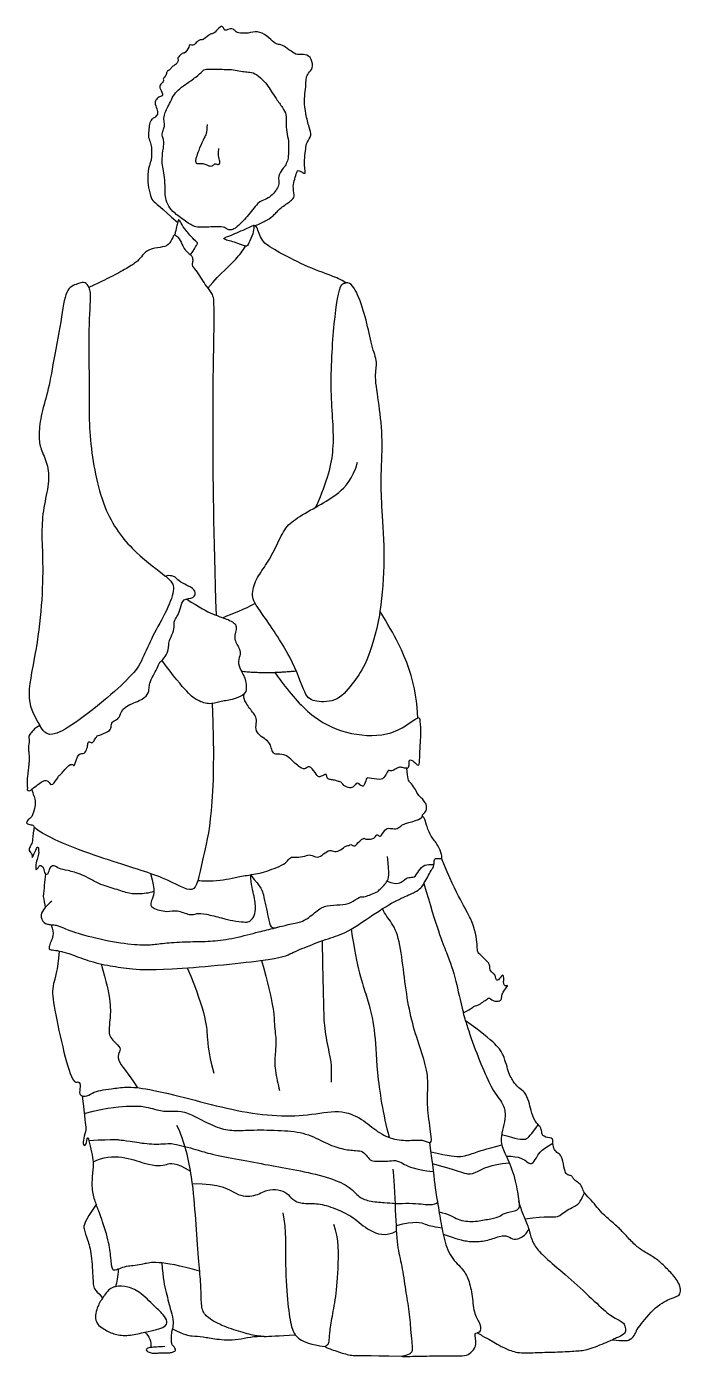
# Model space of a CAD drawing. Header units: feet. Extents: x 89 to 238, y -57 to 31.
# Drawn here: x 107.13 to 109.8, y 6.23 to 11.66 of the extents above; entities that cross this region are included whole.
import ezdxf

# ---------------------------------------------------------------- set-up
doc = ezdxf.new("R2010")
doc.units = ezdxf.units.FT
doc.header["$MEASUREMENT"] = 0
doc.layers.add('inner', color=1, linetype='Continuous')
doc.layers.add('outer', color=3, linetype='Continuous')

msp = doc.modelspace()

# ---------------------------------------------------------------- linework, layer by layer
at = {"layer": 'inner'}
for points, degree in [([(108.0275, 10.8872), (108.0419, 10.9044), (108.0735, 10.9487), (108.1019, 10.9555), (108.1252, 10.9693), (108.1459, 10.9926), (108.1579, 11.0167), (108.1571, 11.0323), (108.1545, 11.0564), (108.1778, 11.0883), (108.1847, 11.0943), (108.1959, 11.1228), (108.1959, 11.1374), (108.1967, 11.1762), (108.1984, 11.1934), (108.1881, 11.2331), (108.1864, 11.2727), (108.189, 11.3038), (108.1743, 11.3296), (108.145, 11.3701), (108.1243, 11.4003), (108.1105, 11.4253), (108.0821, 11.4546), (108.0519, 11.477), (108.0269, 11.477), (108.0028, 11.4805), (107.9709, 11.4874), (107.9433, 11.4874), (107.9088, 11.4891), (107.8545, 11.49), (107.8476, 11.4822), (107.8218, 11.4581), (107.7744, 11.4253), (107.7442, 11.4038), (107.7261, 11.3805), (107.7106, 11.346), (107.6985, 11.3236), (107.6882, 11.3003), (107.6882, 11.2779), (107.6925, 11.2546), (107.6847, 11.24), (107.6796, 11.2176), (107.6864, 11.2021), (107.6899, 11.1865), (107.6821, 11.146), (107.6796, 11.1021), (107.6873, 11.0754), (107.6925, 11.0383), (107.6933, 10.9866), (107.6933, 10.9633), (107.7063, 10.928), (107.727, 10.903), (107.7864, 10.8607), (107.8183, 10.8392), (107.8925, 10.8461), (107.9355, 10.8452), (107.9459, 10.8349), (107.9605, 10.8297), (107.9786, 10.8383), (107.9873, 10.8452), (108.0131, 10.8699), (108.0275, 10.8872)], 3), ([(107.8644, 11.2631), (107.8627, 11.2262), (107.8546, 11.2127), (107.8323, 11.1647), (107.8205, 11.1297), (107.817, 11.1158), (107.817, 11.1088), (107.8232, 11.1032), (107.8358, 11.1025), (107.8463, 11.1053), (107.8644, 11.0969), (107.8735, 11.0934), (107.8847, 11.0906), (107.8959, 11.1046), (107.9042, 11.0997), (107.9091, 11.0983), (107.9182, 11.1011), (107.9147, 11.1228), (107.9077, 11.1381), (107.9126, 11.1647)], 3), ([(107.9397, 10.7924), (107.9503, 10.7886), (107.9959, 10.7773), (108.0259, 10.7604), (108.0321, 10.7745), (108.0547, 10.8197), (108.0547, 10.8463), (108.0567, 10.8492), (108.056, 10.8514), (108.0551, 10.8517), (108.0549, 10.8517), (107.9696, 10.8124), (107.9326, 10.7997), (107.9292, 10.7961), (107.9397, 10.7924)], 3), ([(108.0621, 10.8497), (108.06, 10.8488), (108.0578, 10.8478), (108.0556, 10.8468)], 3), ([(108.4145, 10.6098), (108.4203, 10.6133), (108.4256, 10.6153), (108.4304, 10.6159)], 3), ([(108.0613, 9.3061), (108.0169, 9.2814), (107.966, 9.264), (107.9294, 9.2476)], 3), ([(108.2286, 9.0295), (108.1047, 9.0169), (108.0048, 9.0282)], 2), ([(107.2304, 8.0895), (107.2189, 8.0798), (107.2102, 8.0713), (107.2038, 8.0639)], 3), ([(108.4521, 7.975), (108.4776, 7.8108), (108.5203, 7.6918), (108.5509, 7.5697), (108.5539, 7.411), (108.5814, 7.2188), (108.6078, 7.1245)], 3), ([(108.3336, 7.9278), (108.3372, 7.7468), (108.3403, 7.6582), (108.3403, 7.5881), (108.3586, 7.4782), (108.3739, 7.4263), (108.3708, 7.35)], 3), ([(107.4319, 7.8335), (107.4755, 7.6897), (107.4663, 7.5921), (107.4602, 7.5341), (107.506, 7.5005), (107.5121, 7.4792), (107.4969, 7.4608), (107.5091, 7.4212), (107.5365, 7.3937), (107.5802, 7.3279)], 3), ([(108.0869, 7.8479), (108.1389, 7.6582), (108.1358, 7.5942), (108.148, 7.5209), (108.1419, 7.469), (108.1389, 7.4019), (108.1541, 7.3408), (108.1602, 7.3164)], 3), ([(107.7834, 7.8174), (107.8642, 7.6277), (107.8611, 7.5148), (107.8764, 7.4477), (107.8917, 7.3866)], 3), ([(107.3629, 7.2229), (107.4675, 7.2503), (107.5636, 7.2523), (107.6016, 7.2543), (107.6817, 7.2303), (107.7198, 7.2323), (107.7718, 7.2323), (107.8299, 7.2022), (107.908, 7.1622), (107.9721, 7.1502), (108.0481, 7.1562), (108.1703, 7.1542), (108.2704, 7.1442), (108.3485, 7.1001), (108.4146, 7.0761), (108.4766, 7.0701), (108.4987, 7.0701), (108.5187, 7.0461), (108.5327, 7.028), (108.5607, 7.028), (108.6028, 7.026), (108.6328, 7.034), (108.6649, 7.018), (108.7089, 6.994), (108.7874, 6.9855)], 3), ([(109.0667, 7.1362), (109.1294, 7.1201), (109.1695, 7.1081), (109.1855, 7.1362), (109.2162, 7.1762)], 3), ([(107.3815, 7.1128), (107.4964, 7.1172), (107.5004, 7.1152), (107.5425, 7.1112), (107.6306, 7.0952), (107.7067, 7.0992), (107.7127, 7.1032), (107.8308, 7.0732), (107.8729, 7.0572), (107.997, 7.0351), (108.1152, 7.0111), (108.2273, 6.9931), (108.3574, 6.9631), (108.4455, 6.927), (108.4796, 6.883), (108.5216, 6.8629), (108.5917, 6.8589), (108.6328, 6.8552), (108.6328, 6.8537), (108.6898, 6.8569), (108.7419, 6.8529), (108.7679, 6.8489), (108.8058, 6.853), (108.8043, 6.8616)], 3), ([(107.3992, 7.0255), (107.482, 7.0666), (107.6344, 7.0017), (107.7026, 7.013), (107.7318, 7.026), (107.7969, 6.9869)], 3), ([(108.7774, 7.0663), (108.8551, 7.0481), (108.9031, 7.0421), (108.9612, 7.0641), (108.9953, 7.0761), (109.0668, 7.0946)], 3), ([(109.0857, 7.0482), (109.1422, 7.0487), (109.175, 7.0185), (109.1908, 7.0159), (109.2078, 7.0369), (109.2223, 7.0711), (109.2757, 7.1019)], 3), ([(108.7833, 7.0188), (108.9152, 6.98), (108.9292, 6.972), (108.9632, 6.98), (109.0173, 7.014), (109.0978, 7.0206)], 3), ([(107.8047, 6.9362), (107.9215, 6.9384), (107.9848, 6.8833), (108.0594, 6.8817), (108.1097, 6.9141), (108.1551, 6.9125), (108.1924, 6.8979), (108.2118, 6.8703), (108.2491, 6.8525), (108.3091, 6.8573), (108.374, 6.8411), (108.4665, 6.799), (108.52, 6.7422), (108.5946, 6.7179), (108.6382, 6.7431)], 3), ([(108.8114, 6.8209), (108.8518, 6.8115), (108.8859, 6.7852), (108.9542, 6.7787), (109.0107, 6.7905), (109.0593, 6.7997), (109.0685, 6.8128), (109.1119, 6.8233), (109.1465, 6.8298), (109.1366, 6.8662)], 3), ([(109.162, 6.7921), (109.2571, 6.8063), (109.29, 6.7914), (109.3166, 6.8191), (109.3794, 6.851), (109.3837, 6.8553), (109.4054, 6.8985)], 3), ([(108.637, 6.7644), (108.7133, 6.7861), (108.7644, 6.767), (108.7771, 6.7627), (108.8226, 6.7551)], 3), ([(108.8276, 6.73), (108.8867, 6.7084), (108.9261, 6.6999), (108.9644, 6.6978), (109.0261, 6.7063), (109.0772, 6.7308), (109.107, 6.7106), (109.1262, 6.7063), (109.1634, 6.7212), (109.1772, 6.7513)], 3), ([(107.5017, 6.5866), (107.5007, 6.5553), (107.4964, 6.5323), (107.49, 6.5149)], 3), ([(108.097, 6.3119), (108.0903, 6.3119), (108.0846, 6.3121), (108.0792, 6.3125)], 3)]:
    msp.add_open_spline(points, degree=degree, dxfattribs=at)
for points, knots in [([(107.7972, 10.7303), (107.8233, 10.7713), (107.8265, 10.7779), (107.8252, 10.7802), (107.8101, 10.793), (107.7693, 10.8388), (107.7538, 10.8681), (107.7489, 10.8767), (107.7466, 10.8706), (107.7446, 10.8626)], [-6.897269, -6.897269, -6.897269, -6.897269, -6, -5, -4, -3, -2, -1, -0.544453, -0.544453, -0.544453, -0.544453]), ([(107.7324, 10.8116), (107.7325, 10.8116), (107.7367, 10.8106), (107.7511, 10.7991), (107.766, 10.765), (107.7767, 10.7459), (107.7917, 10.7354), (107.7967, 10.7307), (107.7972, 10.7303)], [8.960686, 8.960686, 8.960686, 8.960686, 9, 10, 11, 12, 13, 13.111885, 13.111885, 13.111885, 13.111885]), ([(107.867, 10.5948), (107.9255, 10.6608), (107.9747, 10.6995), (108.0104, 10.7482), (108.0212, 10.7656)], [0.157596, 0.157596, 0.157596, 0.157596, 1, 1.518782, 1.518782, 1.518782, 1.518782]), ([(107.7972, 10.7303), (107.801, 10.7266), (107.8054, 10.7196), (107.8065, 10.7001), (107.8001, 10.6863), (107.8246, 10.6607), (107.8426, 10.6288), (107.8607, 10.6022), (107.8884, 10.5682), (107.8958, 10.5332), (107.8806, 9.9236), (107.9009, 9.2579)], [13.111885, 13.111885, 13.111885, 13.111885, 14, 15, 16, 17, 18, 19, 20, 21, 21.990226, 21.990226, 21.990226, 21.990226]), ([(107.3822, 10.5965), (107.3842, 10.5909), (107.3907, 10.5631), (107.3792, 10.4673), (107.3842, 10.2127), (107.3792, 9.9654), (107.441, 9.6639), (107.5745, 9.5056), (107.6669, 9.4401), (107.6945, 9.4178), (107.6955, 9.417)], [1.673619, 1.673619, 1.673619, 1.673619, 2, 3, 4, 5, 6, 7, 8, 8.039099, 8.039099, 8.039099, 8.039099]), ([(108.3088, 9.6999), (108.3575, 9.8106), (108.3929, 9.9502), (108.3626, 10.1598), (108.3824, 10.4713), (108.4005, 10.5855), (108.4145, 10.6098)], [0.173463, 0.173463, 0.173463, 0.173463, 1, 2, 3, 4, 4, 4, 4]), ([(108.5704, 9.2739), (108.5695, 9.2688), (108.556, 9.1904), (108.5134, 9.0524), (108.4664, 8.9906), (108.3997, 8.9016), (108.3033, 8.904), (108.2637, 8.9214), (108.2192, 9.0771), (108.0709, 9.2897), (108.0412, 9.3342), (108.0635, 9.4083), (108.103, 9.4578), (108.1451, 9.5344), (108.1797, 9.6135), (108.2242, 9.6531), (108.323, 9.7075), (108.3997, 9.752), (108.459, 9.8138), (108.4788, 9.883)], [10.931489, 10.931489, 10.931489, 10.931489, 11, 12, 13, 14, 15, 16, 17, 18, 19, 20, 21, 22, 23, 24, 25, 26, 27, 27, 27, 27]), ([(107.1489, 8.5468), (107.1495, 8.5474), (107.1535, 8.5511), (107.1601, 8.5557), (107.214, 8.5972), (107.2253, 8.552), (107.2555, 8.5935), (107.2592, 8.6048), (107.263, 8.601), (107.3044, 8.6537), (107.3195, 8.6462), (107.3233, 8.6387), (107.3384, 8.699), (107.3647, 8.6877), (107.376, 8.7178), (107.376, 8.7216), (107.3798, 8.7479), (107.3949, 8.7329), (107.4024, 8.7442), (107.4137, 8.763), (107.4175, 8.7668), (107.4665, 8.7818), (107.474, 8.8007), (107.474, 8.8233), (107.4966, 8.8308), (107.5079, 8.8421), (107.5192, 8.8836), (107.5946, 8.91), (107.6247, 8.9326), (107.6285, 8.9627), (107.6285, 8.9778), (107.6435, 9.0117), (107.6624, 9.0418), (107.6699, 9.0682), (107.6963, 9.087), (107.7076, 9.1209), (107.7076, 9.1398), (107.7114, 9.1586), (107.7302, 9.1963), (107.7302, 9.2227), (107.7302, 9.2378), (107.7453, 9.2566), (107.7566, 9.2867), (107.7641, 9.3282), (107.8131, 9.3244), (107.8206, 9.3583), (107.7905, 9.3772), (107.7867, 9.3772), (107.7453, 9.3998), (107.734, 9.4148), (107.7231, 9.4185), (107.7024, 9.4209), (107.6955, 9.417)], [15.824129, 15.824129, 15.824129, 15.824129, 16, 17, 18, 19, 20, 21, 22, 23, 24, 25, 26, 27, 28, 29, 30, 31, 32, 33, 34, 35, 36, 37, 38, 39, 40, 41, 42, 43, 44, 45, 46, 47, 48, 49, 50, 51, 52, 53, 54, 55, 56, 57, 58, 59, 60, 61, 62, 63, 64, 64.894988, 64.894988, 64.894988, 64.894988]), ([(107.6955, 9.417), (107.7202, 9.3968), (107.7372, 9.3734), (107.7031, 9.2807), (107.6388, 9.1695), (107.6017, 9.0805), (107.5622, 9.0038), (107.2255, 8.7287), (107.1984, 8.7792), (107.1824, 8.8075)], [8.039099, 8.039099, 8.039099, 8.039099, 9, 10, 11, 12, 13, 14, 14.964461, 14.964461, 14.964461, 14.964461]), ([(107.78, 9.3244), (107.8347, 9.2891), (107.894, 9.2574), (107.9529, 9.2419), (107.9955, 9.2142), (107.9668, 9.1642), (108.0019, 9.1195), (107.9987, 9.0929), (107.9881, 9.062), (108.0072, 9.0227), (108.0168, 9.0067), (108.0232, 8.9844), (108.0264, 8.9514), (108.0136, 8.929), (107.9678, 8.9131), (107.9136, 8.9045), (107.8753, 8.8928), (107.8301, 8.9044), (107.7782, 8.9415), (107.6794, 9.074)], [0.082836, 0.082836, 0.082836, 0.082836, 1, 2, 3, 4, 5, 6, 7, 8, 9, 10, 11, 12, 13, 14, 15, 16, 16.963274, 16.963274, 16.963274, 16.963274]), ([(108.1414, 9.0235), (108.1494, 9.0122), (108.2028, 8.9383), (108.2973, 8.8307), (108.4495, 8.7647), (108.6277, 8.7627), (108.6944, 8.8214), (108.7124, 8.8327), (108.718, 8.8363), (108.7222, 8.838), (108.7252, 8.8384)], [69.82247, 69.82247, 69.82247, 69.82247, 70, 71, 72, 73, 74, 74, 74, 74.310188, 74.310188, 74.310188, 74.310188]), ([(108.6803, 8.6331), (108.6764, 8.6326), (108.6642, 8.6349), (108.6497, 8.6385), (108.6377, 8.6325), (108.6177, 8.6185), (108.6057, 8.6265), (108.6017, 8.6205), (108.5856, 8.5925), (108.5756, 8.5845), (108.5176, 8.5945), (108.5156, 8.5925), (108.5035, 8.5564), (108.4935, 8.5604), (108.4755, 8.5784), (108.4635, 8.5564), (108.4475, 8.5504), (108.4194, 8.5624), (108.4134, 8.5764), (108.4014, 8.5784), (108.3854, 8.5845), (108.3674, 8.5865), (108.3554, 8.5885), (108.3514, 8.6065), (108.3494, 8.6105), (108.3213, 8.5945), (108.3133, 8.6025), (108.2853, 8.6445), (108.2693, 8.6345), (108.2572, 8.6245), (108.2092, 8.6645), (108.1892, 8.6886), (108.1491, 8.6906), (108.1391, 8.6906), (108.1271, 8.7086), (108.1231, 8.7346), (108.0991, 8.7547), (108.071, 8.7707), (108.061, 8.8007), (108.069, 8.8307), (108.059, 8.8528), (108.017, 8.9028), (108.0142, 8.9236), (108.0143, 8.9343), (108.0143, 8.935)], [84.281277, 84.281277, 84.281277, 84.281277, 85, 86, 87, 88, 89, 90, 91, 92, 93, 94, 95, 96, 97, 98, 99, 100, 101, 102, 103, 104, 105, 106, 107, 108, 109, 110, 111, 112, 113, 114, 115, 116, 117, 118, 119, 120, 121, 122, 123, 124, 125, 125.070504, 125.070504, 125.070504, 125.070504]), ([(107.885, 8.8975), (107.9032, 8.4831), (107.8322, 8.2174), (107.8201, 8.1054), (107.7004, 8.1873), (107.4718, 8.2504), (107.2051, 8.3489), (107.1581, 8.3929)], [0.046913, 0.046913, 0.046913, 0.046913, 1, 2, 3, 4, 5, 5, 5, 5]), ([(107.8267, 8.1747), (107.8371, 8.1735), (107.8647, 8.1715), (107.9197, 8.1744), (107.9668, 8.1841), (108.0154, 8.1938), (108.0933, 8.2052), (108.1257, 8.2198), (108.1728, 8.236), (108.1938, 8.2555), (108.2084, 8.2733), (108.2247, 8.2668), (108.2668, 8.2733), (108.2847, 8.283), (108.3155, 8.2636), (108.3398, 8.283), (108.3658, 8.3025), (108.3852, 8.2895), (108.4096, 8.2976), (108.4323, 8.3187), (108.4452, 8.3155), (108.4501, 8.3252), (108.4631, 8.3122), (108.4712, 8.3187), (108.5052, 8.3528), (108.5085, 8.3414), (108.5328, 8.3431), (108.549, 8.3479), (108.5604, 8.369), (108.5701, 8.3447), (108.5912, 8.3868), (108.6074, 8.3885), (108.6382, 8.3836), (108.6496, 8.3933), (108.6691, 8.4063), (108.6885, 8.4112), (108.708, 8.416), (108.7424, 8.4293), (108.7431, 8.4356), (108.7432, 8.4378)], [16.321477, 16.321477, 16.321477, 16.321477, 17, 18, 19, 20, 21, 22, 23, 24, 25, 26, 27, 28, 29, 30, 31, 32, 33, 34, 35, 36, 37, 38, 39, 40, 41, 42, 43, 44, 45, 46, 47, 48, 49, 50, 51, 52, 52.572317, 52.572317, 52.572317, 52.572317]), ([(108.2406, 8.0042), (108.2495, 8.0064), (108.2707, 8.0135), (108.3166, 8.0556), (108.3507, 8.0734), (108.4091, 8.075), (108.4513, 8.0799), (108.4886, 8.1107), (108.5032, 8.1059), (108.5259, 8.114), (108.5608, 8.1286), (108.5604, 8.1304), (108.6021, 8.1675), (108.6102, 8.1967), (108.6005, 8.2729)], [8.272834, 8.272834, 8.272834, 8.272834, 9, 10, 11, 12, 13, 14, 15, 16, 17, 18, 19, 20, 20, 20, 20]), ([(108.5809, 8.0594), (108.6158, 8.0813), (108.6747, 8.1116), (108.7137, 8.1252), (108.7398, 8.1452), (108.7478, 8.1593), (108.7658, 8.1913), (108.7778, 8.2153), (108.7938, 8.2353), (108.7898, 8.2634), (108.8018, 8.2654), (108.8179, 8.2634), (108.8205, 8.2634), (108.8215, 8.2654)], [16.077361, 16.077361, 16.077361, 16.077361, 17, 18, 19, 20, 21, 22, 23, 24, 25, 26, 27, 27, 27, 27]), ([(107.6468, 8.129), (107.6351, 8.1249), (107.6204, 8.1233), (107.5949, 8.1188), (107.5479, 8.1188), (107.4911, 8.1399), (107.423, 8.1578), (107.3532, 8.2016), (107.2916, 8.2161), (107.2608, 8.221), (107.2381, 8.2389), (107.2202, 8.2275), (107.2156, 8.1984), (107.2072, 8.1977), (107.2044, 8.2006)], [-31.779464, -31.779464, -31.779464, -31.779464, -31, -30, -29, -28, -27, -26, -25, -24, -23, -22, -21, -20.162302, -20.162302, -20.162302, -20.162302]), ([(108.5994, 8.1722), (108.6426, 8.1545), (108.667, 8.1756), (108.6881, 8.1902), (108.7108, 8.1837), (108.7286, 8.2145), (108.7497, 8.2421), (108.7858, 8.2373), (108.7904, 8.2417), (108.7917, 8.2478)], [0, 0, 0, 0, 1, 2, 3, 4, 5, 6, 6.652586, 6.652586, 6.652586, 6.652586]), ([(107.634, 8.2024), (107.6564, 8.1303), (107.6306, 8.0827), (107.6338, 8.0621), (107.7052, 8.0426), (107.7392, 8.0572), (107.796, 8.0296), (107.822, 8.041), (107.8544, 8.0394), (107.929, 8.0199), (107.9679, 8.0102), (108.0198, 8.0037), (108.0344, 8.0037), (108.0555, 8.0231), (108.0636, 8.054), (108.0605, 8.0985), (108.0439, 8.1586), (108.0426, 8.1977)], [0.063571, 0.063571, 0.063571, 0.063571, 1, 2, 3, 4, 5, 6, 7, 8, 9, 10, 11, 12, 13, 14, 14.842098, 14.842098, 14.842098, 14.842098]), ([(108.0426, 8.1956), (108.0863, 8.1464), (108.0944, 8.1172), (108.1042, 8.0686), (108.1139, 8.0248), (108.1236, 7.9761), (108.1445, 7.9814), (108.1532, 7.9836), (108.1549, 7.9841)], [0, 0, 0, 0, 1, 2, 3, 4, 5, 5.258792, 5.258792, 5.258792, 5.258792]), ([(108.7494, 8.1623), (108.8013, 7.9791), (108.8473, 7.867), (108.8765, 7.7868), (108.897, 7.6849), (108.9106, 7.6339)], [0, 0, 0, 0, 1, 2, 2.73129, 2.73129, 2.73129, 2.73129]), ([(107.2609, 7.8863), (107.2722, 7.8839), (107.3066, 7.8752), (107.3616, 7.8507), (107.4602, 7.8257), (107.5416, 7.8152), (107.6585, 7.8034), (108.1571, 7.8509), (108.2071, 7.8769), (108.2752, 7.907), (108.3753, 7.943), (108.4394, 7.961), (108.5365, 8.0314), (108.5779, 8.0576), (108.5809, 8.0594)], [5.326192, 5.326192, 5.326192, 5.326192, 6, 7, 8, 9, 10, 11, 12, 13, 14, 15, 16, 16.077361, 16.077361, 16.077361, 16.077361]), ([(107.3542, 7.2944), (107.3581, 7.2929), (107.372, 7.2914), (107.3952, 7.3064), (107.4293, 7.3184), (107.4713, 7.3224), (107.5334, 7.3324), (107.6135, 7.3264), (107.7957, 7.2824), (107.9659, 7.2363), (108.1341, 7.2103), (108.2763, 7.2123), (108.4064, 7.2423), (108.5005, 7.2003), (108.5586, 7.1462), (108.6287, 7.1122), (108.7048, 7.1122), (108.7428, 7.1162), (108.7769, 7.1001), (108.7838, 7.1092), (108.7638, 7.2333), (108.7638, 7.3054), (108.7678, 7.3855), (108.7378, 7.4796), (108.7017, 7.5877), (108.6777, 7.7079), (108.6617, 7.848), (108.6417, 7.9742), (108.5997, 8.0231), (108.586, 8.0464), (108.5809, 8.0594)], [7.510693, 7.510693, 7.510693, 7.510693, 8, 9, 10, 11, 12, 13, 14, 15, 16, 17, 18, 19, 20, 21, 22, 23, 24, 25, 26, 27, 28, 29, 30, 31, 32, 33, 34, 34.618373, 34.618373, 34.618373, 34.618373]), ([(107.2286, 7.9936), (107.2356, 7.993), (107.2558, 7.9916), (107.2745, 7.9814), (107.3365, 7.9573), (107.4827, 7.9213), (107.6029, 7.9093), (107.6489, 7.9133), (107.715, 7.9213), (107.8091, 7.9253), (107.8852, 7.9253), (107.9733, 7.9373), (108.0854, 7.9673), (108.1279, 7.9766), (108.1938, 7.9945), (108.2406, 8.0042)], [2.452174, 2.452174, 2.452174, 2.452174, 3, 4, 5, 6, 7, 8, 9, 10, 11, 12, 13, 14, 14.770003, 14.770003, 14.770003, 14.770003]), ([(108.9197, 7.6011), (108.9222, 7.5924), (108.9478, 7.5074), (109.0255, 7.3124), (109.0716, 7.2703), (109.0836, 7.2223), (109.0776, 7.1782), (109.0636, 7.1301), (109.0636, 7.0901), (109.0956, 7.032), (109.1297, 6.9319), (109.1357, 6.8518), (109.1577, 6.8038), (109.1797, 6.7477), (109.1877, 6.7097), (109.2058, 6.6716), (109.2578, 6.6215), (109.3479, 6.5475), (109.452, 6.4493), (109.5121, 6.3933), (109.5622, 6.3713), (109.5682, 6.3592), (109.5742, 6.3372), (109.5682, 6.3212), (109.5418, 6.308), (109.5254, 6.3009), (109.5192, 6.2983)], [2.882632, 2.882632, 2.882632, 2.882632, 3, 4, 5, 6, 7, 8, 9, 10, 11, 12, 13, 14, 15, 16, 17, 18, 19, 20, 21, 22, 23, 24, 25, 25.469847, 25.469847, 25.469847, 25.469847]), ([(108.0792, 6.3125), (108.0785, 6.3125), (108.0537, 6.3145), (108.0157, 6.3267), (107.9316, 6.3507), (107.8635, 6.3887), (107.8415, 6.4188), (107.8395, 6.4849), (107.8395, 6.5289), (107.8295, 6.621), (107.8175, 6.7912), (107.8075, 6.9514), (107.7734, 7.1096), (107.7414, 7.1737)], [0.96819, 0.96819, 0.96819, 0.96819, 1, 2, 3, 4, 5, 6, 7, 8, 9, 10, 11, 11, 11, 11]), ([(108.7723, 7.1043), (108.7853, 7.008), (108.7953, 6.9079), (108.8133, 6.8138), (108.8253, 6.7317), (108.8513, 6.6396), (108.9074, 6.5895), (108.9334, 6.5455), (108.9475, 6.4774), (108.9535, 6.3973), (108.9835, 6.3632), (108.9798, 6.328), (108.9698, 6.3267), (108.967, 6.3264)], [0, 0, 0, 0, 1, 2, 3, 4, 5, 6, 7, 8, 9, 10, 10.42926, 10.42926, 10.42926, 10.42926]), ([(108.6584, 6.2309), (108.6582, 6.2318), (108.6826, 6.2354), (108.7008, 6.2463), (108.7034, 6.2568), (108.7021, 6.2792), (108.6981, 6.3212), (108.6903, 6.4145), (108.6758, 6.4986), (108.6614, 6.6037), (108.6403, 6.6759), (108.6351, 6.8125), (108.6272, 6.9689), (108.6233, 6.9951)], [18.227612, 18.227612, 18.227612, 18.227612, 19, 20, 21, 22, 23, 24, 25, 26, 27, 28, 29, 29, 29, 29]), ([(107.8341, 6.5788), (107.6673, 6.625), (107.6012, 6.603), (107.5372, 6.599), (107.5131, 6.591), (107.4871, 6.581), (107.4771, 6.581), (107.4711, 6.631), (107.4651, 6.6991), (107.4278, 6.8109), (107.417, 6.837), (107.4117, 6.8503)], [0, 0, 0, 0, 1, 2, 3, 4, 5, 6, 7, 8, 8.938388, 8.938388, 8.938388, 8.938388]), ([(108.1733, 6.8161), (108.1877, 6.7478), (108.1811, 6.5954), (108.1943, 6.4351), (108.2055, 6.3563), (108.2178, 6.3276), (108.2243, 6.3187)], [0, 0, 0, 0, 1, 2, 3, 3.572502, 3.572502, 3.572502, 3.572502]), ([(108.3462, 6.2703), (108.3462, 6.2705), (108.3462, 6.2725), (108.3546, 6.2762), (108.3624, 6.2841), (108.3638, 6.3103), (108.3703, 6.3721), (108.3887, 6.4562), (108.4005, 6.5744), (108.4032, 6.7136), (108.3821, 6.7688)], [3.88114, 3.88114, 3.88114, 3.88114, 4, 5, 6, 7, 8, 9, 10, 11, 11, 11, 11]), ([(107.6793, 6.612), (107.6841, 6.5468), (107.6967, 6.4916), (107.7184, 6.4102), (107.7273, 6.3736), (107.7245, 6.3513), (107.7232, 6.3429)], [0, 0, 0, 0, 1, 2, 3, 3.787511, 3.787511, 3.787511, 3.787511]), ([(107.49, 6.5149), (107.4876, 6.5144), (107.4681, 6.5091), (107.4542, 6.4922), (107.4403, 6.4724), (107.4375, 6.4682)], [1.865125, 1.865125, 1.865125, 1.865125, 2, 3, 3.257263, 3.257263, 3.257263, 3.257263]), ([(107.6108, 6.3293), (107.629, 6.3336), (107.6597, 6.3401), (107.6932, 6.3499), (107.7058, 6.3722), (107.6862, 6.4008), (107.6632, 6.4218), (107.6157, 6.4693), (107.5959, 6.4851), (107.5761, 6.5009), (107.5466, 6.5157), (107.5054, 6.5183), (107.49, 6.5149)], [9.000824, 9.000824, 9.000824, 9.000824, 10, 11, 12, 13, 14, 15, 15, 15, 16, 16.865125, 16.865125, 16.865125, 16.865125]), ([(107.6349, 6.2674), (107.6413, 6.2685), (107.6586, 6.2698), (107.6801, 6.2708), (107.6918, 6.2718)], [19.164573, 19.164573, 19.164573, 19.164573, 20, 21, 21, 21, 21])]:
    msp.add_open_spline(points, degree=3, knots=knots, dxfattribs=at)
at = {"layer": 'outer'}
msp.add_open_spline([(107.6349, 6.2674), (107.6374, 6.2909), (107.6293, 6.3116), (107.6108, 6.3293), (107.6107, 6.3293), (107.5925, 6.325), (107.5501, 6.3143), (107.4935, 6.3164), (107.4502, 6.3366), (107.4035, 6.3666), (107.4111, 6.4241), (107.4294, 6.456), (107.4375, 6.4682), (107.4307, 6.481), (107.4009, 6.5012), (107.399, 6.5369), (107.393, 6.6491), (107.377, 6.7091), (107.3589, 6.7512), (107.3609, 6.7772), (107.4117, 6.8503), (107.4114, 6.8512), (107.4054, 6.8663), (107.393, 6.8993), (107.395, 6.9694), (107.401, 7.0175), (107.397, 7.0495), (107.383, 7.1036), (107.377, 7.1376), (107.371, 7.0876), (107.3569, 7.0916), (107.3589, 7.1196), (107.373, 7.1576), (107.365, 7.1937), (107.3629, 7.2277), (107.3542, 7.2944), (107.3502, 7.2959), (107.3408, 7.3039), (107.3492, 7.3324), (107.3412, 7.3605), (107.3187, 7.3344), (107.2742, 7.4877), (107.2346, 7.683), (107.23, 7.7435), (107.2544, 7.8026), (107.2609, 7.8863), (107.2555, 7.8874), (107.2358, 7.8911), (107.2276, 7.8901), (107.2184, 7.8953), (107.2198, 7.9019), (107.2237, 7.9216), (107.2421, 7.9544), (107.2286, 7.9936), (107.2229, 7.9942), (107.2047, 7.9963), (107.1899, 8.0082), (107.1823, 8.039), (107.2038, 8.0639), (107.2011, 8.079), (107.1984, 8.0941), (107.1958, 8.1092), (107.1986, 8.1397), (107.2015, 8.1702), (107.2044, 8.2006), (107.2039, 8.2012), (107.2003, 8.206), (107.1991, 8.2259), (107.1813, 8.2437), (107.1667, 8.2097), (107.1635, 8.2291), (107.17, 8.2632), (107.1781, 8.2794), (107.1764, 8.3135), (107.17, 8.3118), (107.1521, 8.268), (107.1489, 8.2664), (107.1537, 8.2794), (107.1343, 8.2989), (107.1408, 8.3102), (107.1521, 8.3313), (107.1521, 8.3508), (107.1554, 8.3767), (107.1602, 8.3946), (107.1521, 8.4027), (107.1294, 8.4027), (107.1229, 8.414), (107.1489, 8.4351), (107.1702, 8.4893), (107.1556, 8.5202), (107.1512, 8.54), (107.149, 8.5466), (107.1489, 8.5468), (107.146, 8.5441), (107.1391, 8.538), (107.1273, 8.5452), (107.1329, 8.5501), (107.1301, 8.5578), (107.1287, 8.571), (107.1324, 8.611), (107.1352, 8.6353), (107.1366, 8.6463), (107.1384, 8.6637), (107.1384, 8.6792), (107.1366, 8.7003), (107.1334, 8.7186), (107.14, 8.745), (107.1343, 8.769), (107.1521, 8.7811), (107.1587, 8.7963), (107.1824, 8.8075), (107.1818, 8.8085), (107.1644, 8.839), (107.1198, 8.9025), (107.165, 9.0947), (107.1914, 9.3019), (107.1951, 9.4828), (107.1876, 9.5958), (107.1951, 9.6975), (107.2215, 9.7992), (107.214, 9.8784), (107.1838, 9.9387), (107.1763, 9.9839), (107.1838, 10.0705), (107.214, 10.1647), (107.2366, 10.2891), (107.2743, 10.4925), (107.2881, 10.6009), (107.3274, 10.609), (107.3401, 10.6127), (107.3529, 10.6164), (107.3625, 10.6219), (107.3779, 10.6078), (107.3822, 10.5965), (107.4412, 10.6257), (107.4805, 10.6432), (107.5479, 10.682), (107.583, 10.7044), (107.6, 10.7288), (107.6256, 10.7544), (107.6756, 10.7608), (107.7086, 10.7671), (107.7264, 10.805), (107.7287, 10.8123), (107.7324, 10.8116), (107.739, 10.8391), (107.7425, 10.8542), (107.7446, 10.8626), (107.6708, 10.9282), (107.651, 10.9439), (107.6351, 10.9587), (107.6245, 11.0077), (107.6213, 11.046), (107.6245, 11.0768), (107.6266, 11.0885), (107.6351, 11.1141), (107.6383, 11.13), (107.6383, 11.1641), (107.6351, 11.1864), (107.6234, 11.2088), (107.6266, 11.2375), (107.6277, 11.2641), (107.6394, 11.2875), (107.65, 11.2897), (107.6649, 11.3046), (107.6596, 11.3258), (107.6489, 11.3535), (107.6575, 11.3652), (107.6692, 11.378), (107.6894, 11.378), (107.6713, 11.411), (107.6692, 11.4237), (107.6904, 11.4386), (107.6819, 11.4514), (107.699, 11.4621), (107.6979, 11.4801), (107.7149, 11.4865), (107.7202, 11.4982), (107.7362, 11.5078), (107.7447, 11.5163), (107.7479, 11.5291), (107.7405, 11.5334), (107.7564, 11.5461), (107.7639, 11.5557), (107.7788, 11.5546), (107.7897, 11.5789), (107.7897, 11.5917), (107.81, 11.5821), (107.8174, 11.597), (107.8397, 11.613), (107.844, 11.6034), (107.8727, 11.63), (107.8855, 11.6343), (107.894, 11.6353), (107.9196, 11.6673), (107.9323, 11.6598), (107.9355, 11.6417), (107.9621, 11.6587), (107.9791, 11.646), (107.9855, 11.6353), (108.0334, 11.6343), (108.0696, 11.647), (108.109, 11.6258), (108.1409, 11.5928), (108.1537, 11.5906), (108.1771, 11.5864), (108.2058, 11.5619), (108.2335, 11.5449), (108.2569, 11.5513), (108.2877, 11.5417), (108.2995, 11.4981), (108.2814, 11.4768), (108.2686, 11.4587), (108.2686, 11.4374), (108.2654, 11.397), (108.2601, 11.3619), (108.2665, 11.3076), (108.2814, 11.2469), (108.2941, 11.2193), (108.2697, 11.1884), (108.2675, 11.1661), (108.2622, 11.1256), (108.2611, 11.0926), (108.2665, 11.0671), (108.2643, 11.0596), (108.2356, 11.0788), (108.2313, 11.0703), (108.2218, 11.0394), (108.2133, 11.0118), (108.2218, 10.9724), (108.2165, 10.9554), (108.1675, 10.9266), (108.1388, 10.8936), (108.1193, 10.8769), (108.0802, 10.858), (108.0621, 10.8497), (108.0638, 10.8478), (108.0718, 10.8359), (108.0842, 10.785), (108.1377, 10.7509), (108.2642, 10.6844), (108.3714, 10.6452), (108.4095, 10.6302), (108.4304, 10.6159), (108.4528, 10.6188), (108.4833, 10.5638), (108.5159, 10.4639), (108.5356, 10.3551), (108.5628, 10.2884), (108.5455, 10.2439), (108.5678, 10.1178), (108.5826, 9.9744), (108.5727, 9.8039), (108.5777, 9.7025), (108.5922, 9.4948), (108.5817, 9.3425), (108.5704, 9.2739), (108.6322, 9.1735), (108.7076, 9.0222), (108.7223, 8.8938), (108.7252, 8.8384), (108.732, 8.8393), (108.736, 8.8243), (108.7378, 8.7687), (108.7338, 8.7286), (108.7318, 8.6746), (108.7318, 8.6365), (108.7118, 8.6565), (108.7018, 8.6665), (108.6878, 8.6685), (108.6898, 8.6505), (108.6882, 8.6353), (108.6819, 8.6333), (108.6803, 8.6331), (108.6812, 8.5896), (108.6935, 8.5733), (108.7132, 8.5526), (108.7239, 8.5271), (108.7334, 8.5154), (108.7462, 8.5058), (108.759, 8.4867), (108.76, 8.4781), (108.76, 8.4537), (108.743, 8.4446), (108.7432, 8.4394), (108.7432, 8.4378), (108.7452, 8.4354), (108.7548, 8.4234), (108.7578, 8.4055), (108.7778, 8.3515), (108.8078, 8.3214), (108.8239, 8.2754), (108.8225, 8.2674), (108.8215, 8.2654), (108.8876, 8.1019), (108.9537, 8.0178), (108.9697, 7.8956), (108.9657, 7.8836), (108.9817, 7.8696), (108.9957, 7.8556), (109.0158, 7.8375), (109.0178, 7.8255), (109.0198, 7.8035), (109.0358, 7.7935), (109.0418, 7.7835), (109.0438, 7.7655), (109.0558, 7.7675), (109.0738, 7.7975), (109.0758, 7.7675), (109.0738, 7.7555), (109.0798, 7.7394), (109.0958, 7.7494), (109.0818, 7.7314), (109.0698, 7.7134), (109.0658, 7.6994), (109.0678, 7.6834), (109.0378, 7.6774), (109.0138, 7.6974), (109.0097, 7.6914), (108.9897, 7.6774), (108.9697, 7.6633), (108.9497, 7.6613), (108.9477, 7.6533), (108.9106, 7.6339), (108.9134, 7.6233), (108.9164, 7.6124), (108.9197, 7.6011), (109.0444, 7.5115), (109.0784, 7.4604), (109.0944, 7.3827), (109.122, 7.3433), (109.1348, 7.3263), (109.1614, 7.3125), (109.1795, 7.2699), (109.1848, 7.2369), (109.2026, 7.1882), (109.2269, 7.1671), (109.2302, 7.1476), (109.2334, 7.1265), (109.2756, 7.1217), (109.2756, 7.1135), (109.2756, 7.086), (109.2886, 7.0649), (109.3031, 7.0568), (109.3129, 7.0438), (109.3242, 6.9887), (109.3307, 6.9724), (109.3502, 6.9692), (109.3567, 6.9627), (109.3615, 6.9514), (109.381, 6.94), (109.3956, 6.9238), (109.3988, 6.9043), (109.4248, 6.8751), (109.4524, 6.8459), (109.4734, 6.8167), (109.5172, 6.7794), (109.5578, 6.7438), (109.5708, 6.7275), (109.6129, 6.6821), (109.6454, 6.6594), (109.6973, 6.6302), (109.7281, 6.6027), (109.7686, 6.5605), (109.7832, 6.541), (109.7962, 6.5134), (109.7962, 6.5037), (109.7962, 6.4778), (109.7654, 6.4713), (109.6956, 6.4388), (109.6202, 6.3417), (109.617, 6.3364), (109.6106, 6.3151), (109.5861, 6.2927), (109.5627, 6.2938), (109.5192, 6.2983), (109.5122, 6.2953), (109.4886, 6.2855), (109.416, 6.2551), (109.376, 6.2531), (109.2959, 6.2471), (109.2118, 6.2471), (109.1357, 6.2411), (109.0836, 6.2611), (109.0456, 6.2811), (109.0235, 6.2952), (108.995, 6.3103), (108.9736, 6.3228), (108.967, 6.3264), (108.9632, 6.3259), (108.9538, 6.3252), (108.9675, 6.2771), (108.9455, 6.2491), (108.9274, 6.2331), (108.8854, 6.2311), (108.8273, 6.2331), (108.7412, 6.2311), (108.6639, 6.2296), (108.6585, 6.2306), (108.6584, 6.2309), (108.5017, 6.2354), (108.4662, 6.2302), (108.4189, 6.242), (108.3546, 6.2647), (108.3467, 6.2687), (108.3462, 6.2703), (108.2862, 6.2788), (108.2487, 6.2929), (108.2291, 6.3121), (108.2243, 6.3187), (108.1537, 6.3142), (108.1197, 6.3119), (108.097, 6.3119), (108.0587, 6.3151), (107.9885, 6.2945), (107.8981, 6.2998), (107.847, 6.3115), (107.8033, 6.3136), (107.7725, 6.3168), (107.7232, 6.3429), (107.7228, 6.3406), (107.7208, 6.3282), (107.7184, 6.3133), (107.7184, 6.2846), (107.7237, 6.275), (107.7301, 6.2697), (107.7365, 6.2591), (107.7365, 6.2527), (107.7227, 6.2463), (107.7088, 6.2442), (107.6865, 6.2442), (107.6673, 6.2442), (107.6503, 6.2431), (107.6312, 6.2442), (107.6163, 6.2527), (107.6152, 6.2601), (107.6252, 6.2655), (107.6337, 6.2672), (107.6349, 6.2674)], degree=3, knots=[0, 0, 0, 0, 1, 1, 1, 1.000824, 2.000824, 3.000824, 4.000824, 5.000824, 6.000824, 6.743562, 6.743562, 6.743562, 7.558128, 8.558128, 9.558128, 10.558128, 11.558128, 12.558128, 12.558128, 12.558128, 12.619741, 13.619741, 14.619741, 15.619741, 16.619741, 17.619741, 18.619741, 19.619741, 20.619741, 21.619741, 22.619741, 23.619741, 24.619741, 24.619741, 24.619741, 25.130433, 26.130433, 27.130433, 28.130433, 29.130433, 30.130433, 31.130433, 31.955967, 31.955967, 31.955967, 32.282158, 33.282158, 34.282158, 35.282158, 36.282158, 37.282158, 37.282158, 37.282158, 37.734332, 38.734332, 39.50381, 39.50381, 39.50381, 40.50381, 40.50381, 40.50381, 41.50381, 41.50381, 41.50381, 41.666111, 42.666111, 43.666111, 44.666111, 45.666111, 46.666111, 47.666111, 48.666111, 49.666111, 50.666111, 51.666111, 52.666111, 53.666111, 54.666111, 55.666111, 56.666111, 57.666111, 58.666111, 59.666111, 60.666111, 61.666111, 61.666111, 61.666111, 62.666111, 63.666111, 63.702569, 63.702569, 63.702569, 64.526699, 65.526699, 66.526699, 67.526699, 68.526699, 69.526699, 70.526699, 71.526699, 72.526699, 73.526699, 74.526699, 75.526699, 76.526699, 77.526699, 78.526699, 79.485484, 79.485484, 79.485484, 79.521023, 80.521023, 81.521023, 82.521023, 83.521023, 84.521023, 85.521023, 86.521023, 87.521023, 88.521023, 89.521023, 90.521023, 91.521023, 92.521023, 93.521023, 94.521023, 95.521023, 95.521023, 95.521023, 96.521023, 97.194642, 97.194642, 97.194642, 98.073198, 99.073198, 100.073198, 101.073198, 102.073198, 103.073198, 104.073198, 105.073198, 106.033885, 106.033885, 106.033885, 106.511969, 106.511969, 106.511969, 107.489515, 108.489515, 109.489515, 110.489515, 111.489515, 112.489515, 113.489515, 114.489515, 115.489515, 116.489515, 117.489515, 118.489515, 119.489515, 120.489515, 121.489515, 122.489515, 123.489515, 124.489515, 125.489515, 126.489515, 127.489515, 128.489515, 129.489515, 130.489515, 131.489515, 132.489515, 133.489515, 134.489515, 135.489515, 136.489515, 137.489515, 138.489515, 139.489515, 140.489515, 141.489515, 142.489515, 142.489515, 142.489515, 143.489515, 144.489515, 145.489515, 146.489515, 147.489515, 148.489515, 149.489515, 150.489515, 151.489515, 152.489515, 153.489515, 154.489515, 155.489515, 156.489515, 157.489515, 158.489515, 159.489515, 160.489515, 161.489515, 162.489515, 163.489515, 164.489515, 165.489515, 166.489515, 167.489515, 168.489515, 169.489515, 170.489515, 171.489515, 172.489515, 173.489515, 174.489515, 175.489515, 176.489515, 177.489515, 178.489515, 179.489515, 180.489515, 181.489515, 182.489515, 183.489515, 184.489515, 185.489515, 186.489515, 187.489515, 188.489515, 189.489515, 190.106179, 190.106179, 190.106179, 190.403145, 191.403145, 192.403145, 193.403145, 194.403145, 195.194376, 195.194376, 195.194376, 196.014848, 197.014848, 198.014848, 199.014848, 200.014848, 201.014848, 202.014848, 203.014848, 204.014848, 205.014848, 205.946337, 205.946337, 205.946337, 206.743501, 207.700104, 207.700104, 207.700104, 208.389917, 209.389917, 210.389917, 211.389917, 212.389917, 213.389917, 214.389917, 215.389917, 216.389917, 217.389917, 217.671194, 217.671194, 217.671194, 218.591775, 219.591775, 220.591775, 221.591775, 222.591775, 223.591775, 224.591775, 225.591775, 226.591775, 227.019458, 227.019458, 227.019458, 227.244658, 228.244658, 229.244658, 230.244658, 231.244658, 232.244658, 232.244658, 232.244658, 233.244658, 234.244658, 235.244658, 236.244658, 237.244658, 238.244658, 239.244658, 240.244658, 241.244658, 242.244658, 243.244658, 244.244658, 245.244658, 246.244658, 247.244658, 248.244658, 249.244658, 250.244658, 251.244658, 252.244658, 253.244658, 254.244658, 255.244658, 256.244658, 257.244658, 258.244658, 259.244658, 260.244658, 260.244658, 260.244658, 260.396, 260.396, 260.396, 261.396, 262.396, 263.396, 264.396, 265.396, 266.396, 267.396, 268.396, 269.396, 270.396, 271.396, 272.396, 273.396, 274.396, 275.396, 276.396, 277.396, 278.396, 279.396, 280.396, 281.396, 282.396, 283.396, 284.396, 285.396, 286.396, 287.396, 288.396, 289.396, 290.396, 291.396, 292.396, 293.396, 294.396, 295.396, 296.396, 297.396, 298.396, 299.396, 300.396, 301.396, 302.396, 303.396, 304.396, 305.396, 306.396, 307.396, 307.396, 307.396, 307.926154, 308.926154, 309.926154, 310.926154, 311.926154, 312.926154, 313.926154, 314.926154, 315.926154, 316.926154, 317.442597, 317.442597, 317.442597, 318.013337, 319.013337, 320.013337, 321.013337, 322.013337, 323.013337, 324.013337, 325.013337, 325.240949, 325.240949, 325.240949, 326.240949, 327.240949, 328.240949, 329.122089, 329.122089, 329.122089, 330.122089, 330.549587, 330.549587, 330.549587, 331.296506, 331.296506, 331.296506, 332.296506, 333.296506, 334.296506, 335.296506, 336.296506, 336.296506, 336.296506, 336.508995, 337.508995, 338.508995, 339.508995, 340.508995, 341.508995, 342.508995, 343.508995, 344.508995, 345.508995, 346.508995, 347.508995, 348.508995, 349.508995, 350.508995, 351.508995, 351.673568, 351.673568, 351.673568, 351.673568], dxfattribs=at)

doc.saveas('drawing.dxf')
